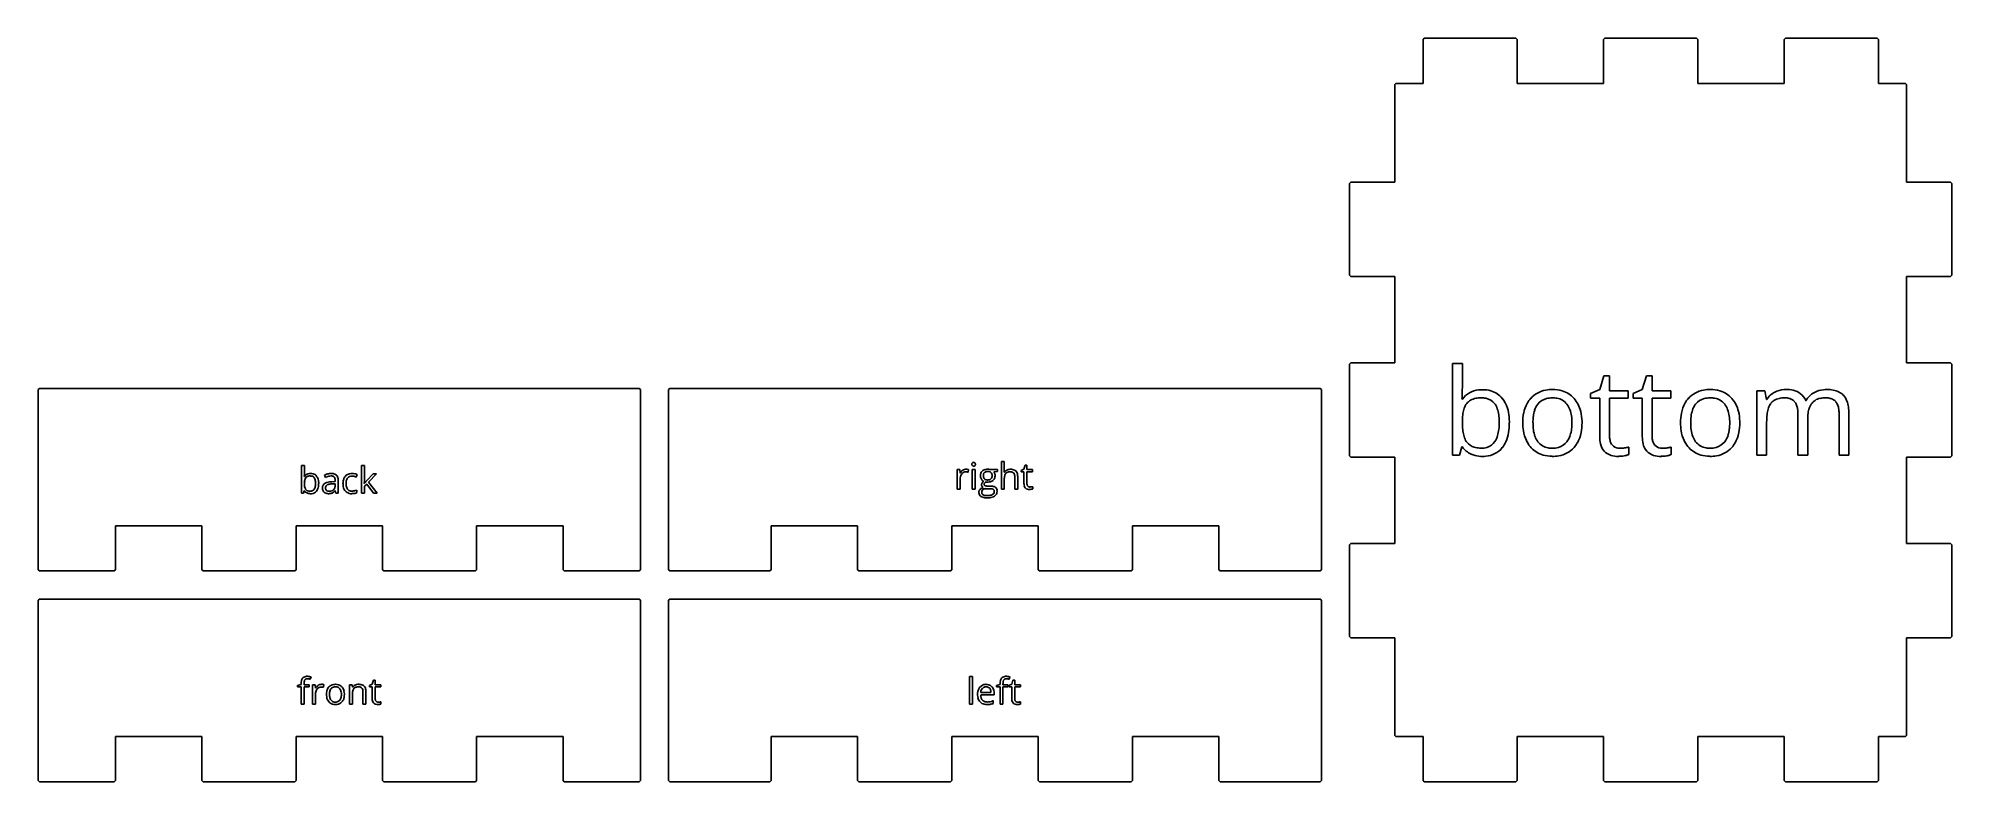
# Model space of a CAD drawing. Header units: inches. Extents: x 0 to 203, y 3 to 82.
import ezdxf

# ---------------------------------------------------------------- set-up
doc = ezdxf.new("R2010")
doc.units = ezdxf.units.IN

msp = doc.modelspace()

# ---------------------------------------------------------------- linework, layer by layer
at = {"layer": 'back_labelLayer'}
for p, q in [((27.98, 33.65), (27.98, 36.59)), ((27.98, 36.59), (28.29, 36.59)), ((28.28, 35.44), (28.29, 35.44)), ((28.29, 36.59), (28.29, 35.88)), ((30.53, 35.34), (30.43, 35.58)), ((31.21, 34.88), (31.56, 34.89)), ((31.55, 34.67), (31.24, 34.65)), ((31.55, 34.48), (31.55, 34.67)), ((31.56, 34.89), (31.56, 35.02)), ((31.87, 35.06), (31.87, 33.65)), ((33.9, 35.65), (33.8, 35.38)), ((34.36, 33.65), (34.36, 36.59)), ((34.36, 36.59), (34.67, 36.59)), ((34.66, 34.71), (34.67, 34.71)), ((34.67, 36.59), (34.67, 35.03)), ((34.91, 34.63), (34.67, 34.42)), ((35.64, 33.65), (34.91, 34.63)), ((34.92, 35.01), (35.59, 35.72)), ((35.96, 35.72), (35.12, 34.84)), ((35.12, 34.84), (36.02, 33.65)), ((35.59, 35.72), (35.96, 35.72)), ((28.2, 33.65), (27.98, 33.65)), ((28.27, 33.91), (28.2, 33.65)), ((28.29, 33.91), (28.27, 33.91)), ((31.57, 33.94), (31.55, 33.94)), ((31.63, 33.65), (31.57, 33.94)), ((31.87, 33.65), (31.63, 33.65)), ((33.87, 33.99), (33.87, 33.72)), ((34.67, 33.65), (34.36, 33.65)), ((34.67, 34.42), (34.67, 33.65)), ((36.02, 33.65), (35.64, 33.65))]:
    msp.add_line(p, q, dxfattribs=at)
for centre, radius, start, end in [((23.56, 35.81), 4.73, 355.7239, 358.1259), ((24.34, 35.76), 3.95, 355.4727, 355.6527), ((21.74, 35.87), 6.56, 358.1123, 0.0484), ((28.88, 35.04), 0.715, 95.1835, 145.1109), ((29.99, 34.72), 1.69, 171.0668, 177.8457), ((30.72, 34.69), 2.42, 177.6176, 180.0425), ((30.37, 34.68), 2.08, 179.7763, 185.7076), ((29.29, 34.84), 0.984, 160.8926, 171.2335), ((28.87, 34.99), 0.538, 143.3384, 161.2559), ((28.77, 35.05), 0.418, 120.1403, 142.4249), ((28.83, 34.94), 0.547, 100.4469, 119.6701), ((28.89, 34.61), 0.884, 89.5731, 100.7324), ((28.94, 34.68), 1.07, 89.8743, 96.8146), ((28.9, 34.76), 0.727, 78.6782, 90.3749), ((28.95, 34.79), 0.961, 74.2394, 90.5623), ((28.97, 35.03), 0.459, 35.5409, 79.8011), ((29.02, 35.03), 0.72, 38.5631, 74.0671), ((28.91, 34.99), 0.522, 32.7039, 35.5246), ((28.77, 34.91), 0.684, 15.7779, 32.0152), ((28.32, 34.78), 1.15, 6.1649, 16.0397), ((27.62, 34.7), 1.86, 359.768, 6.3095), ((27.68, 34.68), 1.8, 353.4934, 0.2205), ((28.85, 34.9), 0.927, 16.471, 38.4075), ((28.38, 34.75), 1.42, 5.1339, 16.7973), ((27.96, 34.67), 1.84, 350.6563, 0.3381), ((27.79, 34.69), 2.02, 359.878, 5.4094), ((30.74, 34.24), 0.544, 115.4904, 182.3568), ((31.12, 34.3), 1.45, 106.3568, 118.335), ((31.02, 33.74), 1.11, 101.3568, 117.0799), ((31.45, 33.44), 2.11, 112.2121, 115.9641), ((31.25, 33.96), 1.55, 103.6226, 112.432), ((31.18, 34.11), 1.65, 104.5161, 106.549), ((31.07, 33.85), 0.785, 102.7995, 113.2433), ((31.14, 34.3), 1.46, 90.0714, 104.6521), ((31.24, 32.72), 2.16, 92.4696, 101.7065), ((31.13, 34.47), 1.02, 90.4485, 103.7666), ((31.21, 33.25), 1.4, 96.3545, 102.9953), ((31.31, 32.34), 2.31, 91.8564, 96.4479), ((31.12, 34.72), 0.777, 83.6506, 90.1754), ((31.14, 34.43), 1.33, 81.5679, 90.325), ((31.3, 31.81), 3.07, 91.7163, 92.9098), ((31.15, 34.98), 0.514, 70.5716, 83.9928), ((31.22, 35.16), 0.319, 42.7296, 71.0381), ((31.22, 34.93), 0.822, 68.2273, 81.7495), ((31.19, 35.15), 0.351, 20.4094, 41.448), ((31, 35.07), 0.558, 7.8273, 20.6042), ((31.33, 35.19), 0.535, 47.8684, 68.2934), ((30.66, 35.02), 0.903, 359.6932, 8.0037), ((31.34, 35.23), 0.498, 19.233, 46.6742), ((31.06, 35.12), 0.807, 6.338, 19.6815), ((30.63, 35.07), 1.24, 359.8027, 6.6584), ((34.13, 34.68), 1.74, 169.8978, 180.3689), ((34.3, 34.67), 1.9, 179.9388, 183.9814), ((33.53, 34.79), 1.12, 153.0875, 170.1052), ((33.3, 34.9), 0.867, 138.6549, 152.6854), ((33.26, 34.93), 0.814, 101.4913, 138.3134), ((34.46, 34.68), 1.74, 174.5309, 180.155), ((34.25, 34.67), 1.52, 179.7041, 188.0745), ((33.78, 34.75), 1.06, 160.1419, 175.1369), ((33.29, 34.95), 0.528, 114.4266, 161.6633), ((33.34, 34.78), 0.698, 88.7194, 112.5668), ((33.36, 34.52), 1.23, 89.5892, 102.1788), ((33.36, 34.34), 1.42, 77.7703, 89.9475), ((33.36, 34.78), 0.697, 87.6747, 89.9753), ((33.35, 34.58), 0.901, 81.6909, 87.5081), ((33.29, 34.19), 1.3, 77.2998, 81.7344), ((33.21, 33.82), 1.67, 74.7801, 77.4499), ((33.29, 34.08), 1.4, 68.3294, 74.8832), ((33.34, 34.19), 1.57, 74.6798, 77.9578), ((33.48, 34.72), 1.02, 70.0944, 74.7388), ((33.62, 35.1), 0.622, 63.5035, 70.1859), ((33.69, 35.25), 0.448, 62.9232, 63.1952), ((28.5, 35.19), 6.17, 356.6327, 357.4908), ((24.45, 35.42), 10.23, 356.0328, 356.6443), ((20.52, 35.69), 14.17, 356.0228, 356.0546), ((32.58, 35.03), 2.1, 358.274, 359.8928), ((30.94, 35.08), 3.73, 357.5043, 358.3308), ((36.19, 33.63), 1.86, 142.3236, 144.7072), ((37.18, 32.87), 3.11, 140.4332, 142.3364), ((38.47, 31.8), 4.79, 139.28, 140.4703), ((39.97, 30.52), 6.76, 138.3417, 139.2876), ((28.86, 34.32), 0.697, 215.585, 245.8361), ((29.55, 34.59), 1.26, 185.5925, 194.2051), ((29.03, 34.46), 0.713, 193.9431, 208.0218), ((28.81, 34.35), 0.474, 208.5536, 217.5606), ((28.8, 34.34), 0.456, 218.1691, 253.8047), ((28.91, 34.44), 0.83, 245.9802, 255.5457), ((28.88, 34.6), 0.73, 253.1382, 266.8484), ((28.94, 34.56), 0.954, 255.7756, 270.3185), ((28.91, 34.88), 1.01, 266.3775, 270.0511), ((28.91, 34.5), 0.627, 269.3869, 285.863), ((28.95, 34.67), 1.07, 269.9226, 275.5482), ((29, 34.35), 0.745, 274.064, 321.4081), ((28.96, 34.33), 0.452, 286.0163, 326.8497), ((28.73, 34.48), 0.722, 326.7105, 343.6661), ((28.31, 34.61), 1.16, 343.4171, 353.6369), ((28.89, 34.44), 0.884, 321.3162, 335.5436), ((28.61, 34.56), 1.19, 335.8306, 350.8255), ((30.99, 34.21), 0.791, 179.5458, 192.6949), ((30.72, 34.15), 0.517, 192.0827, 227.4521), ((30.74, 34.17), 0.542, 227.7689, 237.8049), ((30.79, 34.25), 0.638, 238.3272, 258.9184), ((31.03, 34.22), 0.497, 171.2121, 180.2058), ((30.98, 34.21), 0.449, 179.5266, 192.7788), ((30.87, 34.25), 0.336, 120.9734, 172.418), ((30.83, 34.17), 0.293, 192.3263, 222.0581), ((30.82, 34.17), 0.28, 222.5804, 229.2549), ((30.85, 34.22), 0.342, 229.7838, 254.2723), ((30.85, 34.57), 0.965, 258.6719, 270.4047), ((30.95, 34.13), 0.483, 113.5887, 121.6803), ((30.91, 34.39), 0.519, 253.9398, 266.4533), ((30.86, 35.02), 1.42, 269.9539, 273.1493), ((30.92, 34.57), 0.707, 266.0787, 270.0588), ((30.93, 34.73), 0.866, 269.5793, 282.0413), ((30.88, 34.68), 1.07, 272.9334, 281.4139), ((30.95, 34.34), 0.725, 281.2979, 293.7315), ((30.99, 34.45), 0.579, 281.7121, 306.4594), ((31.01, 34.2), 0.579, 294.3933, 304.7372), ((31.02, 34.41), 0.525, 306.9879, 313.8561), ((30.85, 34.42), 0.847, 304.8485, 314.8531), ((31.02, 34.41), 0.527, 314.1892, 347.427), ((30.53, 34.75), 1.3, 314.7445, 321.7072), ((30.75, 34.47), 0.799, 346.9178, 0.2825), ((30.58, 34.48), 0.972, 359.8162, 0.0037), ((33.79, 34.62), 1.39, 183.5913, 196.354), ((33.33, 34.48), 0.91, 196.0166, 221.1349), ((33.24, 34.42), 0.797, 221.7976, 256.8021), ((33.7, 34.59), 0.969, 187.9315, 200.3886), ((33.4, 34.48), 0.652, 200.4183, 216.6392), ((33.28, 34.39), 0.499, 216.9696, 261.3103), ((33.33, 34.78), 1.18, 256.4244, 270.489), ((33.33, 34.64), 0.761, 260.136, 270.2693), ((33.33, 35.2), 1.32, 270.2658, 286.2891), ((33.34, 35.33), 1.72, 269.9655, 272.8644), ((33.37, 34.93), 1.32, 272.5981, 282.1879), ((33.46, 34.51), 0.895, 282.0345, 296.9455), ((33.25, 35.5), 1.63, 286.0461, 292.3653)]:
    msp.add_arc(centre, radius, start, end, dxfattribs=at)
at = {"layer": 'back_outsideCutPath'}
for p, q in [((0.12, 44.8), (0, 44.68)), ((63.88, 44.8), (0.12, 44.8)), ((64, 44.68), (63.88, 44.8)), ((0, 44.68), (0, 25.52)), ((64, 25.52), (64, 44.68)), ((8.2, 25.52), (8.2, 30.2)), ((8.2, 30.2), (17.4, 30.2)), ((17.4, 30.2), (17.4, 25.52)), ((27.4, 25.52), (27.4, 30.2)), ((27.4, 30.2), (36.6, 30.2)), ((36.6, 30.2), (36.6, 25.52)), ((46.6, 25.52), (46.6, 30.2)), ((46.6, 30.2), (55.8, 30.2)), ((55.8, 30.2), (55.8, 25.52)), ((0, 25.52), (0.12, 25.4)), ((0.12, 25.4), (8.08, 25.4)), ((8.08, 25.4), (8.2, 25.52)), ((17.4, 25.52), (17.52, 25.4)), ((17.52, 25.4), (27.28, 25.4)), ((27.28, 25.4), (27.4, 25.52)), ((36.6, 25.52), (36.72, 25.4)), ((36.72, 25.4), (46.48, 25.4)), ((46.48, 25.4), (46.6, 25.52)), ((55.8, 25.52), (55.92, 25.4)), ((55.92, 25.4), (63.88, 25.4)), ((63.88, 25.4), (64, 25.52))]:
    msp.add_line(p, q, dxfattribs=at)
at = {"layer": 'bottom_labelLayer'}
for p, q in [((150.34, 37.7), (150.34, 47.43)), ((150.34, 47.43), (151.38, 47.43)), ((151.38, 47.43), (151.38, 45.06)), ((165.99, 44.68), (166.43, 46.14)), ((166.43, 46.14), (167.03, 46.14)), ((167.03, 46.14), (167.03, 44.55)), ((170.51, 44.68), (170.95, 46.14)), ((170.95, 46.14), (171.55, 46.14)), ((171.55, 46.14), (171.55, 44.55)), ((151.33, 43.64), (151.38, 43.64)), ((165.01, 44.24), (165.99, 44.68)), ((165.01, 43.74), (165.01, 44.24)), ((165.99, 43.74), (165.01, 43.74)), ((165.99, 39.67), (165.99, 43.74)), ((167.03, 44.55), (169.02, 44.55)), ((169.02, 43.74), (167.03, 43.74)), ((167.03, 43.74), (167.03, 39.71)), ((169.02, 44.55), (169.02, 43.74)), ((169.53, 44.24), (170.51, 44.68)), ((169.53, 43.74), (169.53, 44.24)), ((170.51, 43.74), (169.53, 43.74)), ((170.51, 39.67), (170.51, 43.74)), ((171.55, 44.55), (173.54, 44.55)), ((173.54, 43.74), (171.55, 43.74)), ((171.55, 43.74), (171.55, 39.71)), ((173.54, 44.55), (173.54, 43.74)), ((182.69, 37.7), (182.69, 44.55)), ((182.69, 44.55), (183.53, 44.55)), ((183.53, 44.55), (183.7, 43.61)), ((183.7, 43.61), (183.75, 43.61)), ((187.87, 43.51), (187.92, 43.51)), ((183.72, 41.29), (183.72, 37.7)), ((187.05, 37.7), (187.05, 42.16)), ((188.09, 41.53), (188.09, 37.7)), ((191.42, 37.7), (191.42, 42.16)), ((192.46, 42.17), (192.46, 37.7)), ((151.09, 37.7), (150.34, 37.7)), ((151.31, 38.58), (151.09, 37.7)), ((151.38, 38.58), (151.31, 38.58)), ((169.07, 38.56), (169.07, 37.76)), ((173.59, 38.56), (173.59, 37.76)), ((183.72, 37.7), (182.69, 37.7)), ((188.09, 37.7), (187.05, 37.7)), ((192.46, 37.7), (191.42, 37.7))]:
    msp.add_line(p, q, dxfattribs=at)
for centre, radius, start, end in [((129.75, 45.04), 21.63, 358.1123, 0.0484), ((135.77, 44.84), 15.61, 355.7239, 358.1259), ((138.44, 44.66), 12.94, 355.4713, 355.6528), ((153.32, 42.29), 2.36, 95.1835, 145.1109), ((153.27, 42.12), 1.78, 143.3382, 161.256), ((152.94, 42.34), 1.38, 120.1403, 142.4249), ((153.14, 41.97), 1.8, 100.4469, 119.6701), ((153.36, 40.88), 2.92, 89.5731, 100.7324), ((153.52, 41.12), 3.54, 89.8744, 96.8146), ((153.4, 41.39), 2.4, 78.6781, 90.375), ((153.56, 41.49), 3.17, 74.2393, 90.5624), ((153.6, 42.26), 1.51, 35.5409, 79.8011), ((153.77, 42.26), 2.37, 38.5631, 74.067), ((153.43, 42.14), 1.72, 32.7033, 35.5243), ((152.97, 41.87), 2.26, 15.778, 32.0151), ((153.23, 41.84), 3.06, 16.4709, 38.4075), ((161.36, 41.53), 3.52, 150.7111, 169.4695), ((160.78, 41.83), 2.87, 138.1759, 150.2288), ((160.68, 41.9), 2.74, 99.1759, 137.9833), ((161.11, 41.83), 2.15, 142.9026, 162.375), ((160.71, 42.11), 1.65, 103.4685, 142.3119), ((160.95, 40.65), 4.03, 89.7326, 100.076), ((160.92, 41.32), 2.47, 89.4806, 103.8805), ((160.95, 41.18), 2.62, 79.3454, 90.3175), ((161, 41.19), 3.49, 73.5223, 90.5692), ((161.15, 42.07), 1.71, 37.9578, 80.4006), ((161.21, 41.93), 2.72, 41.1446, 73.2134), ((160.8, 41.82), 2.14, 20.0257, 37.4351), ((160.82, 41.6), 3.23, 13.5014, 41.0703), ((178.13, 41.53), 3.52, 150.7111, 169.4695), ((177.55, 41.83), 2.87, 138.1759, 150.2288), ((177.45, 41.9), 2.74, 99.1759, 137.9833), ((177.88, 41.83), 2.15, 142.9026, 162.375), ((177.48, 42.11), 1.65, 103.4685, 142.3119), ((177.72, 40.65), 4.03, 89.7326, 100.076), ((177.68, 41.32), 2.47, 89.4806, 103.8805), ((177.72, 41.18), 2.62, 79.3454, 90.3175), ((177.77, 41.19), 3.49, 73.5223, 90.5692), ((177.92, 42.07), 1.71, 37.9578, 80.4006), ((177.98, 41.93), 2.72, 41.1446, 73.2134), ((177.57, 41.82), 2.14, 20.0257, 37.4351), ((177.59, 41.6), 3.23, 13.5014, 41.0703), ((185.51, 42.58), 2.04, 117.121, 149.5424), ((186.84, 41.72), 3.09, 161.0234, 171.4469), ((185.57, 42.16), 1.74, 143.077, 161.3914), ((185.25, 42.38), 1.36, 123.7021, 142.3022), ((185.39, 42.14), 1.63, 101.1547, 123.0656), ((185.72, 42.21), 2.46, 93.8343, 117.5072), ((185.59, 41.22), 2.58, 89.5573, 101.4832), ((185.77, 41.7), 2.98, 89.9662, 94.2832), ((185.61, 41.36), 2.43, 85.5238, 90.0793), ((185.81, 41.28), 3.4, 77.5572, 90.5513), ((185.68, 42.07), 1.72, 72.3601, 85.9562), ((185.88, 42.67), 1.09, 41.0611, 72.8994), ((186.12, 42.63), 2.01, 52.7027, 78.0054), ((185.74, 42.58), 1.25, 20.7071, 40.0218), ((185.12, 42.34), 1.92, 7.9865, 20.7949), ((186.24, 42.84), 1.77, 22.2098, 51.497), ((189.8, 42.44), 2.17, 119.4042, 150.1829), ((189.88, 42.16), 1.71, 140.9766, 161.1699), ((189.61, 42.36), 1.37, 122.3597, 140.2884), ((190.04, 42.07), 2.6, 118.2584, 120.063), ((190.04, 42.04), 2.63, 95.8635, 117.9693), ((189.76, 42.09), 1.69, 101.0032, 121.784), ((189.96, 41.12), 2.67, 89.5621, 101.2962), ((190.13, 41.4), 3.27, 89.9197, 96.2617), ((189.98, 41.39), 2.41, 85.8144, 90.0685), ((190.16, 41.07), 3.61, 79.9361, 90.3804), ((190.05, 42.07), 1.72, 72.6395, 86.2568), ((190.25, 42.67), 1.09, 41.0408, 73.1792), ((190.4, 42.37), 2.28, 62.9723, 80.1665), ((190.11, 42.58), 1.25, 20.7071, 40.0218), ((189.49, 42.34), 1.92, 7.9865, 20.7949), ((190.65, 42.89), 1.71, 44.229, 62.6229), ((190.58, 42.85), 1.79, 19.5612, 43.3161), ((189.49, 42.45), 2.95, 7.5042, 19.9646), ((187.7, 42.19), 4.76, 359.7107, 7.6907), ((159.37, 41.14), 7.99, 177.6176, 180.0426), ((158.24, 41.1), 6.86, 179.7763, 185.7075), ((156.97, 41.26), 5.59, 171.0668, 177.8457), ((154.66, 41.63), 3.25, 160.8926, 171.2334), ((151.48, 41.43), 3.81, 6.1649, 16.0396), ((149.17, 41.17), 6.13, 359.7681, 6.3095), ((149.36, 41.12), 5.94, 353.4935, 0.2206), ((151.68, 41.35), 4.69, 5.1338, 16.7974), ((150.29, 41.1), 6.08, 350.6563, 0.338), ((149.72, 41.15), 6.66, 359.8779, 5.4094), ((163.19, 41.17), 5.39, 169.2443, 180.3881), ((163, 41.11), 5.19, 179.7745, 189.0933), ((164.36, 41.15), 5.48, 173.0086, 180.2464), ((164.14, 41.1), 5.25, 179.706, 187.9161), ((162.38, 41.41), 3.48, 162.0653, 173.1675), ((159.74, 41.43), 3.26, 7.744, 20.069), ((157.85, 41.16), 5.18, 359.7075, 7.8973), ((157.56, 41.11), 5.47, 353.5363, 0.2014), ((159.31, 41.2), 4.79, 1.1277, 13.88), ((158.74, 41.1), 5.36, 349.1762, 0.3863), ((158.01, 41.13), 6.09, 359.9919, 1.5419), ((179.96, 41.17), 5.39, 169.2443, 180.3881), ((179.77, 41.11), 5.19, 179.7745, 189.0933), ((181.13, 41.15), 5.48, 173.0086, 180.2464), ((180.9, 41.1), 5.25, 179.706, 187.9161), ((179.15, 41.41), 3.48, 162.0653, 173.1675), ((176.51, 41.43), 3.26, 7.744, 20.069), ((174.62, 41.16), 5.18, 359.7075, 7.8973), ((174.33, 41.11), 5.47, 353.5363, 0.2014), ((176.08, 41.2), 4.79, 1.1277, 13.88), ((175.51, 41.1), 5.36, 349.1762, 0.3863), ((174.78, 41.13), 6.09, 359.9919, 1.5419), ((190.95, 41.3), 7.22, 178.0977, 180.0253), ((188.94, 41.39), 5.21, 171.3042, 178.3501), ((183.99, 42.17), 3.06, 359.6948, 8.1472), ((192.65, 41.55), 4.56, 172.3776, 180.183), ((193.75, 41.53), 5.67, 179.8934, 180.0011), ((190.92, 41.79), 2.81, 160.8732, 172.5272), ((188.36, 42.17), 3.06, 359.6948, 8.1472), ((155.54, 40.83), 4.14, 185.5925, 194.2051), ((153.8, 40.38), 2.35, 193.943, 208.0219), ((153.1, 40.02), 1.56, 208.5536, 217.5605), ((153.05, 40), 1.51, 218.1691, 253.8047), ((153.58, 39.96), 1.49, 286.0163, 326.8497), ((152.84, 40.45), 2.38, 326.7105, 343.6662), ((151.45, 40.87), 3.83, 343.4171, 353.6369), ((153.35, 40.33), 2.92, 321.3161, 335.5436), ((152.41, 40.73), 3.93, 335.8306, 350.8255), ((161.66, 40.89), 3.84, 188.9102, 205.3172), ((161.27, 40.72), 3.41, 205.656, 208.4461), ((160.75, 40.41), 2.81, 207.7947, 238.6758), ((162.21, 40.83), 3.31, 187.7639, 200.0977), ((161.15, 40.44), 2.18, 200.0846, 216.9132), ((160.76, 40.16), 1.7, 217.301, 261.7099), ((161.16, 40.15), 1.68, 284.5662, 322.6334), ((160.72, 40.47), 2.23, 323.009, 342.639), ((159.44, 40.89), 3.57, 342.3615, 353.7538), ((161.1, 40.45), 2.89, 318.144, 329.7566), ((160.55, 40.74), 3.52, 330.2507, 349.4116), ((169.25, 39.63), 3.26, 179.3551, 192.8478), ((167.62, 39.19), 1.57, 190.3818, 253.8772), ((169.12, 39.7), 2.09, 179.6416, 189.7506), ((168.38, 39.57), 1.34, 189.5479, 205.7874), ((168.08, 39.43), 1.01, 206.1295, 221.4084), ((168.05, 39.4), 0.964, 221.5949, 262.3505), ((173.77, 39.63), 3.26, 179.3551, 192.8478), ((172.14, 39.19), 1.57, 190.3818, 253.8772), ((173.64, 39.7), 2.09, 179.6416, 189.7506), ((172.9, 39.57), 1.34, 189.5479, 205.7874), ((172.6, 39.43), 1.01, 206.1295, 221.4084), ((172.56, 39.4), 0.964, 221.5949, 262.3505), ((178.43, 40.89), 3.84, 188.9102, 205.3172), ((178.04, 40.72), 3.41, 205.656, 208.4461), ((177.52, 40.41), 2.81, 207.7947, 238.6758), ((178.98, 40.83), 3.31, 187.7639, 200.0977), ((177.92, 40.44), 2.18, 200.0846, 216.9132), ((177.53, 40.16), 1.7, 217.301, 261.7099), ((177.93, 40.15), 1.68, 284.5662, 322.6334), ((177.49, 40.47), 2.23, 323.009, 342.639), ((176.21, 40.89), 3.57, 342.3615, 353.7538), ((177.87, 40.45), 2.89, 318.144, 329.7566), ((177.31, 40.74), 3.52, 330.2507, 349.4116), ((153.25, 39.92), 2.3, 215.585, 245.8362), ((153.42, 40.32), 2.74, 245.9801, 255.5456), ((153.32, 40.86), 2.41, 253.1382, 266.8483), ((153.51, 40.72), 3.15, 255.7755, 270.3186), ((153.4, 41.78), 3.34, 266.3776, 270.051), ((153.43, 40.51), 2.07, 269.3869, 285.8631), ((153.54, 41.09), 3.52, 269.9226, 275.5482), ((153.7, 40.04), 2.46, 274.064, 321.4081), ((160.79, 40.48), 2.89, 238.8116, 253.2428), ((160.9, 40.91), 3.33, 253.5437, 270.4182), ((160.94, 41.02), 2.58, 260.5033, 270.2477), ((160.94, 41.6), 4.03, 269.7503, 279.8033), ((160.97, 40.85), 2.41, 269.4481, 284.7256), ((161.2, 40.37), 2.77, 278.8959, 317.9979), ((167.94, 40.28), 2.71, 253.7848, 270.8852), ((168.13, 39.82), 1.39, 261.3266, 270.1913), ((167.98, 40.23), 2.66, 270.0031, 270.7609), ((167.97, 40.81), 3.23, 270.8932, 275.5485), ((168.14, 41.84), 3.41, 269.8804, 278.3028), ((167.85, 42.07), 4.5, 275.526, 279.294), ((167.95, 41.46), 3.88, 279.1863, 280.1141), ((168.17, 41.57), 3.14, 278.4152, 279.0082), ((168.13, 40.51), 2.92, 280.007, 283.3735), ((167.79, 44.02), 5.61, 278.959, 280.5104), ((168.39, 39.43), 1.8, 283.307, 288.1198), ((168.15, 42.06), 3.62, 280.4847, 282.6269), ((168.47, 40.64), 2.17, 282.5876, 285.5795), ((168.63, 38.69), 1.02, 287.9887, 295.3049), ((168.63, 40.05), 1.55, 285.7228, 286.2569), ((172.46, 40.28), 2.71, 253.7848, 270.8852), ((172.65, 39.82), 1.39, 261.3266, 270.1913), ((172.5, 40.23), 2.66, 270.0031, 270.7609), ((172.48, 40.81), 3.23, 270.8932, 275.5485), ((172.66, 41.84), 3.41, 269.8804, 278.3028), ((172.36, 42.07), 4.5, 275.526, 279.294), ((172.47, 41.46), 3.88, 279.1863, 280.1141), ((172.69, 41.57), 3.14, 278.4152, 279.0082), ((172.65, 40.51), 2.92, 280.007, 283.3735), ((172.31, 44.02), 5.61, 278.959, 280.5104), ((172.91, 39.43), 1.8, 283.307, 288.1198), ((172.67, 42.06), 3.62, 280.4847, 282.6269), ((172.99, 40.64), 2.17, 282.5876, 285.5795), ((173.15, 38.69), 1.02, 287.9887, 295.3049), ((173.15, 40.05), 1.55, 285.7228, 286.2569), ((177.56, 40.48), 2.89, 238.8116, 253.2428), ((177.67, 40.91), 3.33, 253.5437, 270.4182), ((177.71, 41.02), 2.58, 260.5033, 270.2477), ((177.71, 41.6), 4.03, 269.7503, 279.8033), ((177.74, 40.85), 2.41, 269.4481, 284.7256), ((177.97, 40.37), 2.77, 278.8959, 317.9979)]:
    msp.add_arc(centre, radius, start, end, dxfattribs=at)
at = {"layer": 'bottom_outsideCutPath'}
for p, q in [((147.32, 82), (147.2, 81.88)), ((147.2, 81.88), (147.2, 77.2)), ((157.08, 82), (147.32, 82)), ((157.2, 81.88), (157.08, 82)), ((157.2, 77.2), (157.2, 81.88)), ((166.52, 82), (166.4, 81.88)), ((166.4, 81.88), (166.4, 77.2)), ((176.28, 82), (166.52, 82)), ((176.4, 81.88), (176.28, 82)), ((176.4, 77.2), (176.4, 81.88)), ((185.72, 82), (185.6, 81.88)), ((185.6, 81.88), (185.6, 77.2)), ((195.48, 82), (185.72, 82)), ((195.6, 81.88), (195.48, 82)), ((195.6, 77.2), (195.6, 81.88)), ((144.32, 77.2), (144.2, 77.08)), ((144.2, 77.08), (144.2, 66.7)), ((147.2, 77.2), (144.32, 77.2)), ((166.4, 77.2), (157.2, 77.2)), ((185.6, 77.2), (176.4, 77.2)), ((198.48, 77.2), (195.6, 77.2)), ((198.6, 77.08), (198.48, 77.2)), ((198.6, 66.7), (198.6, 77.08)), ((139.52, 66.7), (139.4, 66.58)), ((139.4, 66.58), (139.4, 56.82)), ((144.2, 66.7), (139.52, 66.7)), ((203.28, 66.7), (198.6, 66.7)), ((203.4, 66.58), (203.28, 66.7)), ((203.4, 56.82), (203.4, 66.58)), ((139.4, 56.82), (139.52, 56.7)), ((139.52, 56.7), (144.2, 56.7)), ((144.2, 56.7), (144.2, 47.5)), ((198.6, 47.5), (198.6, 56.7)), ((198.6, 56.7), (203.28, 56.7)), ((203.28, 56.7), (203.4, 56.82)), ((139.52, 47.5), (139.4, 47.38)), ((139.4, 47.38), (139.4, 37.62)), ((144.2, 47.5), (139.52, 47.5)), ((203.28, 47.5), (198.6, 47.5)), ((203.4, 47.38), (203.28, 47.5)), ((203.4, 37.62), (203.4, 47.38)), ((139.4, 37.62), (139.52, 37.5)), ((139.52, 37.5), (144.2, 37.5)), ((144.2, 37.5), (144.2, 28.3)), ((198.6, 28.3), (198.6, 37.5)), ((198.6, 37.5), (203.28, 37.5)), ((203.28, 37.5), (203.4, 37.62)), ((139.52, 28.3), (139.4, 28.18)), ((139.4, 28.18), (139.4, 18.42)), ((144.2, 28.3), (139.52, 28.3)), ((203.28, 28.3), (198.6, 28.3)), ((203.4, 28.18), (203.28, 28.3)), ((203.4, 18.42), (203.4, 28.18)), ((139.4, 18.42), (139.52, 18.3)), ((203.28, 18.3), (203.4, 18.42)), ((139.52, 18.3), (144.2, 18.3)), ((144.2, 18.3), (144.2, 7.92)), ((198.6, 7.92), (198.6, 18.3)), ((198.6, 18.3), (203.28, 18.3)), ((144.2, 7.92), (144.32, 7.8)), ((144.32, 7.8), (147.2, 7.8)), ((147.2, 7.8), (147.2, 3.12)), ((157.2, 3.12), (157.2, 7.8)), ((157.2, 7.8), (166.4, 7.8)), ((166.4, 7.8), (166.4, 3.12)), ((176.4, 3.12), (176.4, 7.8)), ((176.4, 7.8), (185.6, 7.8)), ((185.6, 7.8), (185.6, 3.12)), ((195.6, 3.12), (195.6, 7.8)), ((195.6, 7.8), (198.48, 7.8)), ((198.48, 7.8), (198.6, 7.92)), ((147.2, 3.12), (147.32, 3)), ((147.32, 3), (157.08, 3)), ((157.08, 3), (157.2, 3.12)), ((166.4, 3.12), (166.52, 3)), ((166.52, 3), (176.28, 3)), ((176.28, 3), (176.4, 3.12)), ((185.6, 3.12), (185.72, 3)), ((185.72, 3), (195.48, 3)), ((195.48, 3), (195.6, 3.12))]:
    msp.add_line(p, q, dxfattribs=at)
at = {"layer": 'front_labelLayer'}
for p, q in [((27.57, 13.21), (27.94, 13.32)), ((27.57, 13.07), (27.57, 13.21)), ((27.94, 13.07), (27.57, 13.07)), ((27.94, 13.32), (27.94, 13.44)), ((27.94, 11.23), (27.94, 13.07)), ((28.26, 13.45), (28.26, 13.31)), ((28.26, 13.31), (28.79, 13.31)), ((28.79, 13.07), (28.26, 13.07)), ((28.26, 13.07), (28.26, 11.23)), ((28.79, 13.31), (28.79, 13.07)), ((29, 14.14), (28.92, 13.89)), ((29.16, 11.23), (29.16, 13.31)), ((29.16, 13.31), (29.42, 13.31)), ((29.42, 13.31), (29.46, 12.93)), ((29.46, 12.93), (29.48, 12.93)), ((29.48, 12.35), (29.48, 11.23)), ((30.36, 13.33), (30.32, 13.03)), ((33.09, 11.23), (33.09, 13.31)), ((33.09, 13.31), (33.35, 13.31)), ((33.35, 13.31), (33.4, 13.03)), ((33.4, 13.03), (33.41, 13.03)), ((33.41, 12.32), (33.41, 11.23)), ((34.51, 11.23), (34.51, 12.58)), ((34.83, 12.59), (34.83, 11.23)), ((35.2, 13.22), (35.5, 13.35)), ((35.2, 13.07), (35.2, 13.22)), ((35.5, 13.07), (35.2, 13.07)), ((35.5, 13.35), (35.63, 13.79)), ((35.5, 11.83), (35.5, 13.07)), ((35.63, 13.79), (35.81, 13.79)), ((35.81, 13.79), (35.81, 13.31)), ((35.81, 13.31), (36.41, 13.31)), ((36.41, 13.07), (35.81, 13.07)), ((35.81, 13.07), (35.81, 11.84)), ((36.41, 13.31), (36.41, 13.07)), ((28.26, 11.23), (27.94, 11.23)), ((29.48, 11.23), (29.16, 11.23)), ((33.41, 11.23), (33.09, 11.23)), ((34.83, 11.23), (34.51, 11.23)), ((36.43, 11.49), (36.43, 11.25))]:
    msp.add_line(p, q, dxfattribs=at)
for centre, radius, start, end in [((29.22, 13.45), 1.27, 167.5777, 180.6586), ((28.62, 13.59), 0.659, 141.7434, 168.2322), ((28.52, 13.64), 0.551, 98.2552, 139.6203), ((29.34, 13.46), 1.08, 171.6527, 178.4384), ((29.74, 13.45), 1.48, 178.1974, 180.0234), ((28.91, 13.53), 0.643, 161.8438, 171.7848), ((28.64, 13.62), 0.364, 145.0688, 162.1803), ((28.56, 13.67), 0.272, 102.7677, 144.338), ((28.61, 13.25), 0.956, 89.6698, 99.9314), ((28.6, 13.52), 0.424, 89.4859, 103.4196), ((28.61, 13.19), 1.01, 81.5641, 89.7018), ((28.6, 13.27), 0.676, 83.0762, 89.7927), ((28.56, 12.94), 1.01, 76.5182, 83.0218), ((28.54, 12.69), 1.51, 75.974, 81.6564), ((28.44, 12.43), 1.53, 71.9614, 76.5917), ((28.41, 12.19), 2.04, 73.2964, 76.0945), ((30.4, 12.41), 1.06, 139.4139, 150.6034), ((30.43, 12.35), 0.955, 173.6908, 180.0882), ((30.2, 12.39), 0.718, 138.9576, 174.5422), ((30.21, 12.57), 0.811, 124.2322, 139.4161), ((30.22, 12.37), 0.746, 135.6209, 138.8377), ((30.09, 12.52), 0.545, 89.6335, 137.0881), ((30.11, 12.72), 0.627, 89.6797, 124.4406), ((30.09, 12.33), 0.738, 87.3436, 89.9656), ((30.12, 11.91), 1.44, 84.9922, 90.1282), ((30.08, 12.1), 0.965, 81.5885, 87.1918), ((30.02, 11.68), 1.39, 77.4455, 81.6361), ((30.15, 12.29), 1.05, 78.4891, 85.0267), ((32.27, 12.29), 1.63, 169.2443, 180.3881), ((32.21, 12.27), 1.57, 179.7744, 189.0933), ((31.71, 12.4), 1.07, 150.7111, 169.4695), ((31.53, 12.49), 0.869, 138.1759, 150.2287), ((31.5, 12.51), 0.832, 99.1759, 137.9833), ((32.62, 12.28), 1.66, 173.0087, 180.2463), ((32.55, 12.27), 1.59, 179.706, 187.916), ((32.02, 12.36), 1.06, 162.0654, 173.1674), ((31.63, 12.49), 0.65, 142.9026, 162.375), ((31.51, 12.57), 0.501, 103.4685, 142.3119), ((31.59, 12.13), 1.22, 89.7326, 100.0759), ((31.58, 12.33), 0.748, 89.4806, 103.8806), ((31.59, 12.29), 0.793, 79.3454, 90.3175), ((31.6, 12.29), 1.06, 73.5223, 90.5692), ((31.65, 12.56), 0.517, 37.9578, 80.4006), ((31.66, 12.52), 0.823, 41.1445, 73.2134), ((31.54, 12.48), 0.648, 20.0256, 37.435), ((31.22, 12.37), 0.989, 7.7439, 20.0691), ((30.65, 12.28), 1.57, 359.7076, 7.8972), ((30.56, 12.27), 1.66, 353.5363, 0.2014), ((31.55, 12.42), 0.979, 13.5014, 41.0703), ((31.09, 12.3), 1.45, 1.1277, 13.88), ((30.92, 12.26), 1.62, 349.1762, 0.3862), ((30.7, 12.27), 1.85, 359.9917, 1.5418), ((33.95, 12.69), 0.637, 116.9443, 147.6525), ((34.89, 12.35), 1.49, 171.1766, 178.3218), ((35.42, 12.32), 2.01, 178.0812, 180.0237), ((34.31, 12.44), 0.895, 159.9535, 171.3802), ((33.95, 12.58), 0.514, 140.1519, 160.3146), ((33.89, 12.62), 0.443, 118.5439, 139.1927), ((34.02, 12.58), 0.765, 115.8068, 117.6071), ((33.96, 12.48), 0.593, 100.1176, 118.1602), ((34.05, 12.5), 0.852, 94.3227, 115.5455), ((34.03, 12.13), 0.952, 89.5934, 100.3717), ((34.07, 12.32), 1.03, 89.9579, 94.7108), ((34.04, 12.25), 0.834, 84.0197, 90.1511), ((34.08, 12.11), 1.24, 80.5585, 90.3539), ((34.07, 12.52), 0.563, 71.0829, 84.369), ((34.14, 12.71), 0.355, 43.3791, 71.5385), ((34.16, 12.56), 0.786, 65.1095, 80.7637), ((34.12, 12.7), 0.374, 22.7024, 42.342), ((33.95, 12.64), 0.555, 8.4932, 22.658), ((34.25, 12.76), 0.565, 46.5585, 64.8782), ((33.62, 12.58), 0.889, 359.6715, 8.6876), ((34.26, 12.78), 0.545, 19.3849, 45.5997), ((33.94, 12.66), 0.882, 6.9634, 19.8363), ((33.46, 12.59), 1.37, 359.7631, 7.2116), ((31.8, 12.2), 1.16, 188.9103, 205.3172), ((31.68, 12.15), 1.03, 205.6559, 208.4464), ((31.53, 12.05), 0.851, 207.7947, 238.6758), ((31.97, 12.18), 1, 187.7639, 200.0978), ((31.65, 12.06), 0.66, 200.0846, 216.9132), ((31.54, 12.08), 0.876, 238.8115, 253.2428), ((31.53, 11.98), 0.515, 217.301, 261.7099), ((31.57, 12.21), 1.01, 253.5437, 270.4183), ((31.58, 12.24), 0.781, 260.5032, 270.2476), ((31.58, 12.42), 1.22, 269.7503, 279.8034), ((31.59, 12.19), 0.73, 269.4482, 284.7255), ((31.65, 11.98), 0.508, 284.5663, 322.6333), ((31.66, 12.04), 0.838, 278.8959, 317.9979), ((31.52, 12.07), 0.675, 323.0088, 342.6391), ((31.13, 12.2), 1.08, 342.3616, 353.7537), ((31.63, 12.07), 0.877, 318.144, 329.7567), ((31.46, 12.15), 1.07, 330.2507, 349.4116), ((36.48, 11.82), 0.989, 179.355, 192.8478), ((35.99, 11.69), 0.476, 190.3818, 253.8772), ((36.44, 11.84), 0.633, 179.6418, 189.7505), ((36.22, 11.8), 0.406, 189.548, 205.7874), ((36.13, 11.76), 0.305, 206.1293, 221.4086), ((36.09, 12.02), 0.821, 253.7848, 270.8853), ((36.12, 11.75), 0.292, 221.595, 262.3504), ((36.14, 11.88), 0.42, 261.3266, 270.1913), ((36.1, 12.01), 0.809, 270.0042, 270.7593), ((36.09, 12.18), 0.98, 270.8933, 275.5483), ((36.15, 12.49), 1.03, 269.8804, 278.3028), ((36.06, 12.56), 1.36, 275.5261, 279.2941), ((36.09, 12.37), 1.18, 279.1864, 280.1139), ((36.16, 12.41), 0.953, 278.416, 279.0077), ((36.14, 12.09), 0.885, 280.007, 283.3736), ((36.04, 13.15), 1.7, 278.9591, 280.5102), ((36.15, 12.56), 1.1, 280.4849, 282.6272), ((36.22, 11.76), 0.547, 283.3071, 288.1199), ((36.25, 12.13), 0.657, 282.5877, 285.5795), ((36.3, 11.53), 0.309, 287.9893, 295.3046), ((36.3, 11.95), 0.471, 285.7241, 286.2578)]:
    msp.add_arc(centre, radius, start, end, dxfattribs=at)
at = {"layer": 'front_outsideCutPath'}
for p, q in [((0.12, 22.4), (0, 22.28)), ((63.88, 22.4), (0.12, 22.4)), ((64, 22.28), (63.88, 22.4)), ((0, 22.28), (0, 3.12)), ((64, 3.12), (64, 22.28)), ((8.2, 3.12), (8.2, 7.8)), ((8.2, 7.8), (17.4, 7.8)), ((17.4, 7.8), (17.4, 3.12)), ((27.4, 3.12), (27.4, 7.8)), ((27.4, 7.8), (36.6, 7.8)), ((36.6, 7.8), (36.6, 3.12)), ((46.6, 3.12), (46.6, 7.8)), ((46.6, 7.8), (55.8, 7.8)), ((55.8, 7.8), (55.8, 3.12)), ((0, 3.12), (0.12, 3)), ((0.12, 3), (8.08, 3)), ((8.08, 3), (8.2, 3.12)), ((17.4, 3.12), (17.52, 3)), ((17.52, 3), (27.28, 3)), ((27.28, 3), (27.4, 3.12)), ((36.6, 3.12), (36.72, 3)), ((36.72, 3), (46.48, 3)), ((46.48, 3), (46.6, 3.12)), ((55.8, 3.12), (55.92, 3)), ((55.92, 3), (63.88, 3)), ((63.88, 3), (64, 3.12))]:
    msp.add_line(p, q, dxfattribs=at)
at = {"layer": 'left_labelLayer'}
for p, q in [((98.99, 11.23), (98.99, 14.18)), ((98.99, 14.18), (99.3, 14.18)), ((99.3, 14.18), (99.3, 11.23)), ((101.61, 12.22), (100.18, 12.22)), ((100.19, 12.47), (101.27, 12.47)), ((101.61, 12.41), (101.61, 12.22)), ((101.87, 13.21), (102.24, 13.32)), ((101.87, 13.07), (101.87, 13.21)), ((102.24, 13.07), (101.87, 13.07)), ((102.24, 13.32), (102.24, 13.44)), ((102.24, 11.23), (102.24, 13.07)), ((102.55, 13.45), (102.55, 13.31)), ((102.55, 13.31), (103.08, 13.31)), ((103.08, 13.07), (102.55, 13.07)), ((102.55, 13.07), (102.55, 11.23)), ((103.08, 13.31), (103.08, 13.07)), ((103.18, 13.22), (103.48, 13.35)), ((103.18, 13.07), (103.18, 13.22)), ((103.48, 13.07), (103.18, 13.07)), ((103.29, 14.14), (103.21, 13.89)), ((103.48, 13.35), (103.61, 13.79)), ((103.48, 11.83), (103.48, 13.07)), ((103.61, 13.79), (103.8, 13.79)), ((103.8, 13.79), (103.8, 13.31)), ((103.8, 13.31), (104.4, 13.31)), ((104.4, 13.07), (103.8, 13.07)), ((103.8, 13.07), (103.8, 11.84)), ((104.4, 13.31), (104.4, 13.07)), ((99.3, 11.23), (98.99, 11.23)), ((101.52, 11.61), (101.52, 11.33)), ((102.55, 11.23), (102.24, 11.23)), ((104.41, 11.49), (104.41, 11.25))]:
    msp.add_line(p, q, dxfattribs=at)
for centre, radius, start, end in [((101.5, 12.27), 1.65, 168.9539, 180.3843), ((101.65, 12.26), 1.8, 179.9887, 181.7993), ((100.96, 12.38), 1.1, 149.4071, 169.1854), ((100.81, 12.46), 0.931, 140.1055, 148.9069), ((100.72, 12.54), 0.806, 92.4762, 140.5387), ((101.44, 12.24), 1.26, 181.1448, 190.8006), ((101.1, 12.41), 0.914, 160.3353, 172.5315), ((101.37, 12.36), 1.19, 172.1549, 174.7614), ((100.82, 12.51), 0.621, 138.0995, 160.5866), ((100.72, 12.6), 0.479, 106.4657, 137.9176), ((100.75, 12.47), 0.62, 89.4422, 106.209), ((100.76, 12.24), 1.11, 89.9638, 93.9176), ((100.77, 12.39), 0.958, 74.2126, 90.545), ((100.76, 12.44), 0.646, 79.6468, 90.2911), ((100.81, 12.65), 0.431, 40.0823, 80.6243), ((100.83, 12.61), 0.729, 41.2065, 74.0233), ((100.76, 12.62), 0.487, 23.4821, 39.7072), ((100.58, 12.54), 0.684, 8.7343, 23.2772), ((100.2, 12.48), 1.07, 359.6746, 8.9225), ((100.72, 12.51), 0.879, 11.5994, 41.1496), ((100.33, 12.42), 1.28, 359.6148, 12.0337), ((103.51, 13.45), 1.27, 167.5777, 180.6586), ((102.91, 13.59), 0.659, 141.7434, 168.2322), ((102.81, 13.64), 0.551, 98.2552, 139.6203), ((103.63, 13.46), 1.08, 171.6527, 178.4384), ((104.04, 13.45), 1.48, 178.1974, 180.0234), ((103.2, 13.53), 0.643, 161.8438, 171.7848), ((102.94, 13.62), 0.364, 145.0688, 162.1803), ((102.86, 13.67), 0.272, 102.7677, 144.338), ((102.9, 13.25), 0.956, 89.6698, 99.9314), ((102.9, 13.52), 0.424, 89.4859, 103.4196), ((102.9, 13.27), 0.676, 83.0762, 89.7927), ((102.9, 13.19), 1.01, 81.5641, 89.7018), ((102.86, 12.94), 1.01, 76.5182, 83.0218), ((102.83, 12.69), 1.51, 75.974, 81.6564), ((102.74, 12.43), 1.53, 71.9614, 76.5917), ((102.71, 12.19), 2.04, 73.2964, 76.0945), ((101.24, 12.23), 1.39, 181.3574, 194.492), ((100.79, 12.11), 0.926, 194.0877, 223.0538), ((100.75, 12.07), 0.865, 223.5466, 256.1957), ((100.99, 12.15), 0.808, 190.6006, 206.0275), ((100.8, 12.06), 0.59, 206.295, 222.5559), ((100.78, 12.05), 0.571, 223.0645, 258.1401), ((100.83, 12.42), 1.22, 256.0088, 270.4848), ((100.85, 12.34), 0.866, 257.5312, 270.4319), ((100.85, 13.76), 2.56, 269.9669, 271.993), ((100.85, 13.13), 1.66, 270.1984, 292.2091), ((100.87, 13.14), 1.94, 271.9119, 275.9726), ((100.94, 12.52), 1.32, 275.9054, 281.6605), ((100.9, 12.64), 1.44, 281.9937, 287.8852), ((100.77, 13.06), 1.89, 287.9023, 293.4863), ((100.77, 13.36), 1.9, 291.8254, 293.1611), ((104.47, 11.82), 0.989, 179.355, 192.8478), ((103.97, 11.69), 0.476, 190.3818, 253.8772), ((104.43, 11.84), 0.633, 179.6418, 189.7505), ((104.21, 11.8), 0.406, 189.548, 205.7874), ((104.11, 11.76), 0.305, 206.1293, 221.4086), ((104.07, 12.02), 0.821, 253.7848, 270.8853), ((104.1, 11.75), 0.292, 221.595, 262.3504), ((104.13, 11.88), 0.42, 261.3266, 270.1913), ((104.08, 12.01), 0.809, 270.0042, 270.7593), ((104.08, 12.18), 0.98, 270.8933, 275.5483), ((104.13, 12.49), 1.03, 269.8804, 278.3028), ((104.04, 12.56), 1.36, 275.5261, 279.2941), ((104.08, 12.37), 1.18, 279.1864, 280.1139), ((104.14, 12.41), 0.953, 278.416, 279.0077), ((104.13, 12.09), 0.885, 280.007, 283.3736), ((104.03, 13.15), 1.7, 278.9591, 280.5102), ((104.21, 11.76), 0.547, 283.3071, 288.1199), ((104.14, 12.56), 1.1, 280.4849, 282.6272), ((104.23, 12.13), 0.657, 282.5877, 285.5795), ((104.28, 11.53), 0.309, 287.9893, 295.3046), ((104.28, 11.95), 0.471, 285.7241, 286.2578)]:
    msp.add_arc(centre, radius, start, end, dxfattribs=at)
at = {"layer": 'left_outsideCutPath'}
for p, q in [((67.12, 22.4), (67, 22.28)), ((136.28, 22.4), (67.12, 22.4)), ((136.4, 22.28), (136.28, 22.4)), ((67, 22.28), (67, 3.12)), ((136.4, 3.12), (136.4, 22.28)), ((77.9, 3.12), (77.9, 7.8)), ((77.9, 7.8), (87.1, 7.8)), ((87.1, 7.8), (87.1, 3.12)), ((97.1, 3.12), (97.1, 7.8)), ((97.1, 7.8), (106.3, 7.8)), ((106.3, 7.8), (106.3, 3.12)), ((116.3, 3.12), (116.3, 7.8)), ((116.3, 7.8), (125.5, 7.8)), ((125.5, 7.8), (125.5, 3.12)), ((67, 3.12), (67.12, 3)), ((67.12, 3), (77.78, 3)), ((77.78, 3), (77.9, 3.12)), ((87.1, 3.12), (87.22, 3)), ((87.22, 3), (96.98, 3)), ((96.98, 3), (97.1, 3.12)), ((106.3, 3.12), (106.42, 3)), ((106.42, 3), (116.18, 3)), ((116.18, 3), (116.3, 3.12)), ((125.5, 3.12), (125.62, 3)), ((125.62, 3), (136.28, 3)), ((136.28, 3), (136.4, 3.12))]:
    msp.add_line(p, q, dxfattribs=at)
at = {"layer": 'right_labelLayer'}
for p, q in [((102.38, 34.09), (102.38, 37.04)), ((102.38, 37.04), (102.69, 37.04)), ((102.69, 37.04), (102.69, 36.15)), ((104.78, 36.21), (104.91, 36.65)), ((104.91, 36.65), (105.1, 36.65)), ((105.1, 36.65), (105.1, 36.17)), ((97.69, 34.09), (97.69, 36.17)), ((97.69, 36.17), (97.95, 36.17)), ((97.95, 36.17), (97.98, 35.78)), ((97.98, 35.78), (98, 35.78)), ((98, 35.21), (98, 34.09)), ((98.88, 36.18), (98.84, 35.89)), ((99.27, 34.09), (99.27, 36.17)), ((99.27, 36.17), (99.58, 36.17)), ((99.58, 36.17), (99.58, 34.09)), ((101.23, 36.17), (101.95, 36.17)), ((101.95, 35.97), (101.57, 35.92)), ((101.95, 36.17), (101.95, 35.97)), ((102.68, 35.88), (102.7, 35.88)), ((102.69, 35.18), (102.69, 34.09)), ((103.8, 34.09), (103.8, 35.44)), ((104.11, 35.45), (104.11, 34.09)), ((104.48, 36.08), (104.78, 36.21)), ((104.48, 35.92), (104.48, 36.08)), ((104.78, 35.92), (104.48, 35.92)), ((104.78, 34.69), (104.78, 35.92)), ((105.1, 36.17), (105.7, 36.17)), ((105.7, 35.92), (105.1, 35.92)), ((105.1, 35.92), (105.1, 34.7)), ((105.7, 36.17), (105.7, 35.92)), ((98, 34.09), (97.69, 34.09)), ((99.58, 34.09), (99.27, 34.09)), ((101.13, 34.14), (100.75, 34.14)), ((100.86, 34.42), (101.23, 34.42)), ((102.69, 34.09), (102.38, 34.09)), ((104.11, 34.09), (103.8, 34.09)), ((105.71, 34.35), (105.71, 34.11))]:
    msp.add_line(p, q, dxfattribs=at)
for centre, radius, start, end in [((99.59, 36.73), 0.348, 170.8451, 180.3543), ((99.62, 36.73), 0.371, 179.8806, 185.3686), ((99.46, 36.76), 0.216, 155.9679, 171.0518), ((99.5, 36.72), 0.256, 184.9925, 198.2038), ((99.4, 36.78), 0.147, 133.7879, 155.9172), ((99.41, 36.69), 0.162, 197.7935, 224.8942), ((99.42, 36.76), 0.182, 92.6447, 133.471), ((99.43, 36.7), 0.24, 89.9685, 93.7645), ((99.43, 36.75), 0.185, 46.3709, 90.888), ((99.45, 36.77), 0.159, 17.7251, 46.4474), ((99.45, 36.68), 0.153, 313.6152, 332.2681), ((99.41, 36.71), 0.205, 332.6324, 350.0706), ((99.36, 36.74), 0.25, 4.9425, 18.1903), ((99.26, 36.73), 0.36, 359.8851, 5.3176), ((99.29, 36.73), 0.325, 349.8344, 0.3889), ((98.92, 35.26), 1.06, 139.4139, 150.6034), ((98.96, 35.21), 0.955, 173.6908, 180.0882), ((98.72, 35.24), 0.718, 138.9576, 174.5422), ((98.73, 35.43), 0.811, 124.2322, 139.4161), ((98.74, 35.23), 0.746, 135.6209, 138.8377), ((98.61, 35.38), 0.545, 89.6335, 137.0881), ((98.63, 35.58), 0.627, 89.6797, 124.4406), ((98.61, 35.18), 0.738, 87.3436, 89.9656), ((98.64, 34.76), 1.44, 84.9922, 90.1282), ((98.6, 34.96), 0.965, 81.5885, 87.1918), ((98.54, 34.54), 1.39, 77.4455, 81.6361), ((98.67, 35.15), 1.05, 78.4891, 85.0267), ((99.42, 36.7), 0.176, 225.13, 249.9002), ((99.43, 36.72), 0.2, 250.4999, 270.5977), ((99.43, 36.7), 0.183, 269.1789, 314.2808), ((101.06, 35.5), 0.909, 166.8196, 180.484), ((100.95, 35.5), 0.794, 179.9762, 183.6206), ((100.81, 35.48), 0.65, 183.0161, 212.3124), ((100.76, 35.58), 0.598, 132.3288, 167.3341), ((100.83, 35.5), 0.683, 212.4712, 215.8874), ((100.63, 34.55), 0.36, 161.7226, 180.4843), ((100.73, 35.42), 0.551, 215.164, 247.4748), ((100.59, 34.56), 0.319, 144.4964, 161.335), ((100.69, 34.48), 0.45, 132.7259, 144.1479), ((100.8, 35.52), 0.668, 106.219, 131.5377), ((100.86, 34.3), 0.697, 125.2214, 132.8654), ((101.03, 34.06), 0.988, 121.2352, 125.3795), ((101.05, 35.53), 0.587, 162.5911, 175.7344), ((101.29, 35.5), 0.827, 175.3393, 180.0866), ((101.08, 35.5), 0.614, 179.5617, 191.6529), ((100.87, 35.45), 0.396, 191.3555, 213.3661), ((100.85, 35.59), 0.377, 135.584, 163.0015), ((100.81, 35.42), 0.336, 213.9576, 227.797), ((100.78, 34.59), 0.237, 147.5369, 180.2591), ((100.71, 34.59), 0.163, 179.2921, 198.3578), ((100.86, 34.54), 0.33, 128.0883, 147.1398), ((100.84, 35.6), 0.362, 122.5211, 134.9968), ((100.86, 35.48), 0.407, 228.2621, 254.7341), ((100.9, 35.19), 1.01, 93.6329, 106.5409), ((100.87, 35.54), 0.43, 101.062, 121.974), ((101.01, 34.36), 0.56, 117.3934, 128.4096), ((100.92, 35.67), 0.61, 254.4017, 267.4348), ((100.9, 35.69), 0.854, 259.4965, 263.3903), ((100.92, 35.32), 0.66, 89.5859, 101.3333), ((100.92, 35.85), 1.01, 263.4837, 270.1271), ((100.94, 34.82), 1.39, 89.938, 94.0267), ((100.93, 35.87), 0.81, 267.0157, 270.032), ((100.92, 36.21), 1.37, 269.9694, 272.9312), ((100.93, 35.29), 0.684, 76.1095, 90.7028), ((100.94, 35.75), 0.685, 269.2257, 284.3773), ((100.94, 35), 1.21, 82.5852, 90.185), ((100.95, 35.88), 1.04, 272.5335, 285.258), ((100.98, 35.29), 0.918, 74.0089, 82.5695), ((101.02, 35.61), 0.357, 13.9536, 77.6674), ((101.03, 35.42), 0.347, 282.7797, 346.4829), ((101.04, 35.55), 0.697, 284.9316, 310.6223), ((100.72, 35.52), 0.676, 359.1806, 15.0432), ((100.76, 35.5), 0.637, 345.4361, 0.7467), ((101.11, 35.47), 0.583, 310.6098, 342.0924), ((101.17, 35.61), 0.511, 29.4585, 38.3575), ((100.96, 35.49), 0.752, 23.1846, 29.5423), ((100.76, 35.4), 0.97, 21.2507, 23.3489), ((101.1, 35.53), 0.605, 6.8505, 20.9872), ((100.98, 35.5), 0.721, 342.565, 0.5957), ((100.93, 35.51), 0.777, 359.8712, 7.0433), ((100.82, 36.11), 1.87, 354.9829, 357.8943), ((101.46, 36.05), 1.23, 351.9715, 354.9618), ((99.86, 36.14), 2.83, 357.8676, 0.0682), ((104.2, 35.2), 1.5, 171.3202, 178.3408), ((104.72, 35.18), 2.03, 178.108, 180.023), ((103.23, 35.55), 0.628, 119.8316, 147.9726), ((103.61, 35.29), 0.91, 160.1567, 171.5313), ((103.25, 35.43), 0.523, 140.6208, 160.5049), ((103.18, 35.48), 0.44, 118.455, 139.6706), ((103.3, 35.43), 0.768, 116.6657, 120.4184), ((103.32, 35.39), 0.807, 96.6653, 116.3782), ((103.25, 35.34), 0.591, 100.1069, 118.0846), ((103.31, 34.99), 0.952, 89.5919, 100.3594), ((103.35, 35.18), 1.02, 89.8928, 96.9959), ((103.32, 35.11), 0.834, 84.0197, 90.1511), ((103.36, 34.93), 1.28, 80.6863, 90.3538), ((103.35, 35.37), 0.563, 71.0829, 84.369), ((103.42, 35.57), 0.355, 43.3791, 71.5385), ((103.44, 35.39), 0.802, 65.6023, 80.8844), ((103.41, 35.56), 0.374, 22.7024, 42.342), ((103.24, 35.49), 0.555, 8.4932, 22.658), ((103.53, 35.61), 0.567, 46.7401, 65.413), ((102.91, 35.44), 0.889, 359.6715, 8.6876), ((103.54, 35.63), 0.548, 19.2204, 45.7661), ((103.22, 35.51), 0.884, 6.4733, 19.6468), ((102.75, 35.45), 1.36, 359.7945, 6.7744), ((105.77, 34.68), 0.989, 179.355, 192.8478), ((105.73, 34.7), 0.633, 179.6418, 189.7505), ((105.51, 34.66), 0.406, 189.548, 205.7874), ((100.47, 33.75), 0.481, 138.3916, 181.0052), ((100.66, 33.74), 0.664, 179.9788, 183.0222), ((100.5, 33.72), 0.509, 182.208, 207.7461), ((100.49, 33.73), 0.501, 208.9036, 236.4231), ((100.52, 33.7), 0.549, 113.8121, 138.3497), ((100.62, 33.92), 0.731, 235.9669, 251.223), ((100.63, 34.54), 0.361, 179.9831, 182.9386), ((100.56, 34.54), 0.292, 182.1767, 215.3416), ((100.62, 33.49), 0.778, 102.287, 114.1173), ((100.8, 33.75), 0.503, 168.2579, 180.3821), ((100.61, 33.74), 0.316, 179.2207, 200.9356), ((100.63, 33.79), 0.331, 130.7945, 169.0413), ((100.64, 34.59), 0.388, 215.4654, 217.1748), ((100.57, 33.73), 0.278, 202.0287, 236.1457), ((100.59, 34.55), 0.326, 216.586, 245.4969), ((100.75, 34.28), 1.12, 251.2102, 262.7064), ((100.65, 33.76), 0.368, 117.2305, 130.5024), ((100.63, 33.8), 0.369, 235.0637, 238.5035), ((100.7, 33.92), 0.504, 239.1067, 254.4863), ((100.7, 33.66), 0.472, 99.8102, 116.823), ((100.68, 34.58), 0.132, 199.2292, 239.5693), ((100.78, 34.22), 0.819, 254.2323, 263.4938), ((100.83, 34.92), 1.76, 262.5634, 270.2699), ((100.71, 34.61), 0.175, 238.2207, 239.8446), ((100.73, 34.65), 0.221, 240.73, 254.5027), ((100.74, 33.42), 0.723, 89.6434, 100.0209), ((100.79, 34.86), 0.437, 254.1635, 262.2123), ((100.84, 34.69), 1.29, 263.4108, 270.1457), ((100.83, 35.2), 0.773, 262.0558, 267.2083), ((100.86, 35.62), 1.2, 267.0921, 270.0863), ((100.85, 35.51), 2.11, 269.7957, 275.3992), ((100.84, 35.07), 1.67, 269.9069, 269.9956), ((100.85, 35.65), 2.49, 269.7545, 276.6169), ((100.93, 34.7), 1.3, 275.2956, 283.3517), ((101.13, 32.14), 2, 86.5054, 90.1398), ((100.96, 34.72), 1.56, 276.4939, 286.4954), ((101.23, 33.13), 1.29, 81.5744, 90.306), ((101.06, 34.17), 0.752, 283.137, 295.8573), ((101.18, 32.95), 1.18, 81.4173, 86.5756), ((101.26, 33.5), 0.636, 73.41, 81.5908), ((101.16, 33.96), 0.522, 296.4044, 301.8012), ((101.14, 34.14), 0.943, 286.2542, 302.528), ((101.3, 33.59), 0.821, 68.367, 81.74), ((101.19, 33.91), 0.459, 301.2231, 318.6239), ((101.36, 33.82), 0.298, 58.997, 73.8587), ((101.41, 33.91), 0.198, 31.5095, 58.0778), ((101.28, 33.83), 0.344, 319.0765, 1.1407), ((101.36, 33.88), 0.258, 10.661, 30.9361), ((101.4, 33.83), 0.568, 52.188, 68.25), ((101.2, 33.84), 0.425, 359.546, 10.9904), ((101.24, 33.97), 0.748, 303.1873, 304.172), ((101.34, 33.83), 0.578, 302.9904, 339.5494), ((101.46, 33.92), 0.46, 8.6202, 51.8982), ((101.24, 33.86), 0.681, 340.5269, 0.7202), ((101.23, 33.87), 0.691, 359.743, 9.7327), ((105.27, 34.54), 0.476, 190.3818, 253.8772), ((105.41, 34.62), 0.305, 206.1293, 221.4086), ((105.37, 34.88), 0.821, 253.7848, 270.8853), ((105.4, 34.61), 0.292, 221.595, 262.3504), ((105.43, 34.73), 0.42, 261.3266, 270.1913), ((105.38, 34.86), 0.809, 270.0042, 270.7593), ((105.38, 35.03), 0.98, 270.8933, 275.5483), ((105.43, 35.35), 1.03, 269.8804, 278.3028), ((105.34, 35.42), 1.36, 275.5261, 279.2941), ((105.38, 35.23), 1.18, 279.1864, 280.1139), ((105.44, 35.27), 0.953, 278.416, 279.0077), ((105.43, 34.95), 0.885, 280.007, 283.3736), ((105.33, 36.01), 1.7, 278.9591, 280.5102), ((105.51, 34.62), 0.547, 283.3071, 288.1199), ((105.44, 35.41), 1.1, 280.4849, 282.6272), ((105.53, 34.98), 0.657, 282.5877, 285.5795), ((105.58, 34.39), 0.309, 287.9893, 295.3046), ((105.58, 34.8), 0.471, 285.7241, 286.2578)]:
    msp.add_arc(centre, radius, start, end, dxfattribs=at)
at = {"layer": 'right_outsideCutPath'}
for p, q in [((67.12, 44.8), (67, 44.68)), ((136.28, 44.8), (67.12, 44.8)), ((136.4, 44.68), (136.28, 44.8)), ((67, 44.68), (67, 25.52)), ((136.4, 25.52), (136.4, 44.68)), ((77.9, 25.52), (77.9, 30.2)), ((77.9, 30.2), (87.1, 30.2)), ((87.1, 30.2), (87.1, 25.52)), ((97.1, 25.52), (97.1, 30.2)), ((97.1, 30.2), (106.3, 30.2)), ((106.3, 30.2), (106.3, 25.52)), ((116.3, 25.52), (116.3, 30.2)), ((116.3, 30.2), (125.5, 30.2)), ((125.5, 30.2), (125.5, 25.52)), ((67, 25.52), (67.12, 25.4)), ((67.12, 25.4), (77.78, 25.4)), ((77.78, 25.4), (77.9, 25.52)), ((87.1, 25.52), (87.22, 25.4)), ((87.22, 25.4), (96.98, 25.4)), ((96.98, 25.4), (97.1, 25.52)), ((106.3, 25.52), (106.42, 25.4)), ((106.42, 25.4), (116.18, 25.4)), ((116.18, 25.4), (116.3, 25.52)), ((125.5, 25.52), (125.62, 25.4)), ((125.62, 25.4), (136.28, 25.4)), ((136.28, 25.4), (136.4, 25.52))]:
    msp.add_line(p, q, dxfattribs=at)

doc.saveas('drawing.dxf')
